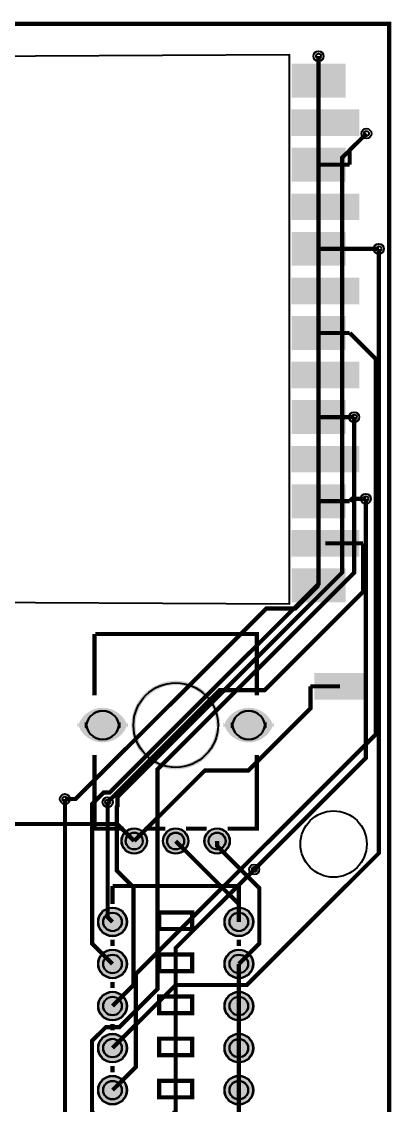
# Model space of a CAD drawing. Header units: millimetres. Extents: x -8 to 100, y -100 to 0.
# Drawn here: x 77.8 to 100.1, y -65.3 to 0.1 of the extents above; entities that cross this region are included whole.
import ezdxf

# ---------------------------------------------------------------- set-up
doc = ezdxf.new("R2010")
doc.units = ezdxf.units.MM
for name, color, linetype, true_color in [('BoardOutLine', 7, 'Continuous', 0xff00ff), ('BottomLayer', 7, 'Continuous', 0x0000ff), ('BottomSolderMaskLayer', 7, 'Continuous', 0xaa00ff), ('Document', 7, 'Continuous', 0xffffff), ('Hole', 7, 'Continuous', 0x222222), ('Multi-Layer', 7, 'Continuous', 0xc0c0c0), ('TopLayer', 7, 'Continuous', 0xff0000), ('TopPasteMaskLayer', 7, 'Continuous', 0x808080), ('TopSilkLayer', 7, 'Continuous', 0xffcc00), ('TopSolderMaskLayer', 7, 'Continuous', 0x800080)]:
    doc.layers.add(name, color=color, linetype=linetype, true_color=true_color)

msp = doc.modelspace()

# ---------------------------------------------------------------- hatches: boundary and pattern name
at = {"layer": 'BottomSolderMaskLayer'}
for points in [[(84.246, -42.195, -0.785398), (81.196, -42.195), (81.196, -42.499, -0.785398), (84.246, -42.499)], [(93.046, -42.195, -0.785398), (89.996, -42.195), (89.996, -42.499, -0.785398), (93.046, -42.499)], [(83.847, -49.347, 1), (85.397, -49.347, 1)], [(86.346, -49.347, 1), (87.896, -49.347, 1)], [(88.847, -49.347, 1), (90.397, -49.347, 1)], [(82.437, -54.229, 1), (84.187, -54.229, 1)], [(90.057, -54.229, 1), (91.808, -54.229, 1)], [(82.437, -56.769, 1), (84.187, -56.769, 1)], [(90.057, -56.769, 1), (91.808, -56.769, 1)], [(82.437, -59.309, 1), (84.188, -59.309, 1)], [(90.057, -59.309, 1), (91.808, -59.309, 1)], [(82.437, -61.849, 1), (84.188, -61.849, 1)], [(90.057, -61.849, 1), (91.808, -61.849, 1)], [(82.437, -64.389, 1), (84.188, -64.389, 1)], [(90.057, -64.389, 1), (91.808, -64.389, 1)]]:
    msp.add_hatch(color=256, dxfattribs=at).paths.add_polyline_path(points)
at = {"layer": 'Document'}
msp.add_hatch(color=256, dxfattribs=at).paths.add_polyline_path([(89.549, -42.347), (89.548, -42.277), (89.544, -42.206), (89.539, -42.136), (89.532, -42.066), (89.523, -41.996), (89.512, -41.926), (89.498, -41.857), (89.483, -41.788), (89.466, -41.72), (89.447, -41.652), (89.426, -41.585), (89.402, -41.518), (89.377, -41.452), (89.35, -41.387), (89.322, -41.323), (89.291, -41.26), (89.258, -41.197), (89.224, -41.136), (89.188, -41.075), (89.15, -41.016), (89.11, -40.957), (89.069, -40.9), (89.026, -40.844), (88.982, -40.79), (88.936, -40.736), (88.888, -40.684), (88.839, -40.634), (88.788, -40.585), (88.736, -40.537), (88.683, -40.491), (88.629, -40.447), (88.573, -40.404), (88.515, -40.362), (88.457, -40.323), (88.398, -40.285), (88.337, -40.249), (88.276, -40.214), (88.213, -40.182), (88.15, -40.151), (88.085, -40.122), (88.02, -40.095), (87.955, -40.07), (87.888, -40.047), (87.821, -40.026), (87.753, -40.007), (87.685, -39.989), (87.616, -39.974), (87.547, -39.961), (87.477, -39.95), (87.407, -39.94), (87.337, -39.933), (87.267, -39.928), (87.196, -39.925), (87.126, -39.924), (87.055, -39.925), (86.985, -39.928), (86.915, -39.933), (86.845, -39.94), (86.775, -39.95), (86.705, -39.961), (86.636, -39.974), (86.567, -39.989), (86.499, -40.006), (86.431, -40.026), (86.364, -40.047), (86.297, -40.07), (86.231, -40.095), (86.166, -40.122), (86.102, -40.151), (86.039, -40.182), (85.976, -40.214), (85.914, -40.248), (85.854, -40.284), (85.795, -40.322), (85.736, -40.362), (85.679, -40.403), (85.623, -40.446), (85.568, -40.491), (85.515, -40.537), (85.463, -40.584), (85.413, -40.633), (85.364, -40.684), (85.316, -40.736), (85.27, -40.789), (85.225, -40.844), (85.182, -40.9), (85.141, -40.957), (85.101, -41.015), (85.064, -41.074), (85.027, -41.135), (84.993, -41.196), (84.961, -41.259), (84.93, -41.322), (84.901, -41.387), (84.874, -41.452), (84.849, -41.518), (84.826, -41.584), (84.805, -41.651), (84.785, -41.719), (84.768, -41.788), (84.753, -41.856), (84.739, -41.926), (84.728, -41.995), (84.719, -42.065), (84.712, -42.135), (84.707, -42.205), (84.704, -42.276), (84.703, -42.346), (84.704, -42.417), (84.707, -42.487), (84.712, -42.557), (84.719, -42.627), (84.728, -42.697), (84.739, -42.767), (84.752, -42.836), (84.768, -42.905), (84.785, -42.973), (84.804, -43.041), (84.825, -43.108), (84.848, -43.175), (84.873, -43.241), (84.9, -43.306), (84.929, -43.37), (84.96, -43.434), (84.992, -43.496), (85.027, -43.558), (85.063, -43.618), (85.101, -43.678), (85.14, -43.736), (85.181, -43.793), (85.224, -43.849), (85.269, -43.904), (85.315, -43.957), (85.362, -44.009), (85.411, -44.06), (85.462, -44.109), (85.514, -44.156), (85.567, -44.202), (85.622, -44.247), (85.678, -44.29), (85.735, -44.331), (85.793, -44.371), (85.853, -44.409), (85.913, -44.445), (85.975, -44.479), (86.037, -44.512), (86.1, -44.543), (86.165, -44.571), (86.23, -44.598), (86.296, -44.624), (86.362, -44.647), (86.429, -44.668), (86.497, -44.687), (86.566, -44.704), (86.634, -44.72), (86.704, -44.733), (86.773, -44.744), (86.843, -44.754), (86.913, -44.761), (86.983, -44.766), (87.054, -44.769), (87.124, -44.77), (87.195, -44.769), (87.265, -44.766), (87.335, -44.761), (87.405, -44.754), (87.475, -44.745), (87.545, -44.733), (87.614, -44.72), (87.683, -44.705), (87.751, -44.688), (87.819, -44.669), (87.886, -44.648), (87.953, -44.624), (88.019, -44.599), (88.084, -44.572), (88.148, -44.544), (88.212, -44.513), (88.274, -44.48), (88.336, -44.446), (88.396, -44.41), (88.456, -44.372), (88.514, -44.333), (88.571, -44.291), (88.627, -44.249), (88.682, -44.204), (88.735, -44.158), (88.787, -44.111), (88.838, -44.061), (88.887, -44.011), (88.935, -43.959), (88.981, -43.906), (89.025, -43.851), (89.068, -43.795), (89.109, -43.738), (89.149, -43.68), (89.187, -43.62), (89.223, -43.56), (89.257, -43.498), (89.29, -43.436), (89.321, -43.373), (89.35, -43.308), (89.377, -43.243), (89.402, -43.177), (89.425, -43.111), (89.446, -43.044), (89.466, -42.976), (89.483, -42.907), (89.498, -42.839), (89.511, -42.769), (89.523, -42.7), (89.532, -42.63), (89.535, -42.614), (89.539, -42.599), (89.546, -42.584), (89.554, -42.571), (89.564, -42.558), (89.576, -42.547), (89.589, -42.537), (89.603, -42.529), (89.618, -42.523), (89.633, -42.519), (89.649, -42.517), (89.665, -42.517), (89.681, -42.519), (89.697, -42.523), (89.712, -42.528), (89.726, -42.536), (89.739, -42.545), (89.75, -42.556), (89.761, -42.569), (89.769, -42.582), (89.776, -42.597), (89.781, -42.612), (89.784, -42.628), (89.785, -42.644), (89.784, -42.66), (89.775, -42.733), (89.763, -42.806), (89.749, -42.879), (89.733, -42.951), (89.716, -43.023), (89.696, -43.095), (89.674, -43.165), (89.651, -43.235), (89.625, -43.305), (89.598, -43.374), (89.568, -43.442), (89.537, -43.509), (89.504, -43.575), (89.469, -43.64), (89.433, -43.705), (89.394, -43.768), (89.354, -43.83), (89.312, -43.891), (89.269, -43.951), (89.224, -44.01), (89.177, -44.067), (89.129, -44.123), (89.079, -44.178), (89.027, -44.231), (88.974, -44.283), (88.92, -44.333), (88.865, -44.382), (88.808, -44.429), (88.749, -44.475), (88.69, -44.519), (88.629, -44.562), (88.568, -44.602), (88.505, -44.641), (88.441, -44.679), (88.376, -44.714), (88.31, -44.748), (88.243, -44.78), (88.175, -44.81), (88.107, -44.838), (88.038, -44.864), (87.968, -44.888), (87.897, -44.91), (87.826, -44.931), (87.754, -44.949), (87.682, -44.965), (87.609, -44.98), (87.536, -44.992), (87.463, -45.003), (87.39, -45.011), (87.316, -45.017), (87.242, -45.021), (87.168, -45.024), (87.094, -45.024), (87.02, -45.022), (86.946, -45.018), (86.872, -45.012), (86.799, -45.004), (86.725, -44.994), (86.652, -44.982), (86.58, -44.968), (86.507, -44.952), (86.436, -44.934), (86.364, -44.913), (86.294, -44.891), (86.224, -44.867), (86.154, -44.842), (86.086, -44.814), (86.018, -44.784), (85.951, -44.753), (85.885, -44.719), (85.82, -44.684), (85.756, -44.647), (85.693, -44.608), (85.631, -44.568), (85.57, -44.526), (85.51, -44.482), (85.452, -44.436), (85.395, -44.389), (85.339, -44.34), (85.284, -44.29), (85.231, -44.239), (85.18, -44.186), (85.13, -44.131), (85.081, -44.075), (85.034, -44.018), (84.989, -43.96), (84.945, -43.9), (84.903, -43.839), (84.863, -43.777), (84.824, -43.714), (84.787, -43.65), (84.752, -43.585), (84.718, -43.518), (84.687, -43.451), (84.657, -43.384), (84.63, -43.315), (84.604, -43.246), (84.58, -43.176), (84.558, -43.105), (84.538, -43.034), (84.52, -42.962), (84.504, -42.89), (84.49, -42.817), (84.478, -42.744), (84.468, -42.67), (84.46, -42.597), (84.454, -42.523), (84.45, -42.449), (84.449, -42.375), (84.449, -42.301), (84.451, -42.227), (84.456, -42.153), (84.462, -42.08), (84.47, -42.006), (84.481, -41.933), (84.493, -41.86), (84.508, -41.787), (84.524, -41.715), (84.543, -41.643), (84.563, -41.572), (84.585, -41.502), (84.61, -41.432), (84.636, -41.363), (84.664, -41.294), (84.694, -41.226), (84.726, -41.16), (84.76, -41.094), (84.795, -41.029), (84.833, -40.965), (84.872, -40.902), (84.913, -40.84), (84.955, -40.78), (84.999, -40.72), (85.045, -40.662), (85.093, -40.605), (85.141, -40.55), (85.192, -40.496), (85.244, -40.443), (85.297, -40.392), (85.352, -40.342), (85.408, -40.293), (85.465, -40.247), (85.524, -40.202), (85.584, -40.158), (85.645, -40.116), (85.707, -40.076), (85.771, -40.038), (85.835, -40.001), (85.9, -39.967), (85.967, -39.934), (86.034, -39.903), (86.102, -39.873), (86.171, -39.846), (86.24, -39.821), (86.31, -39.797), (86.381, -39.775), (86.453, -39.756), (86.524, -39.738), (86.597, -39.723), (86.67, -39.709), (86.743, -39.697), (86.816, -39.688), (86.89, -39.68), (86.963, -39.675), (87.037, -39.671), (87.111, -39.67), (87.185, -39.671), (87.259, -39.673), (87.333, -39.678), (87.407, -39.685), (87.48, -39.694), (87.554, -39.704), (87.627, -39.717), (87.699, -39.732), (87.771, -39.749), (87.843, -39.768), (87.914, -39.789), (87.984, -39.811), (88.054, -39.836), (88.123, -39.863), (88.191, -39.891), (88.259, -39.922), (88.325, -39.954), (88.391, -39.988), (88.456, -40.024), (88.52, -40.062), (88.582, -40.101), (88.644, -40.142), (88.704, -40.185), (88.763, -40.229), (88.821, -40.275), (88.878, -40.323), (88.933, -40.372), (88.987, -40.423), (89.04, -40.475), (89.091, -40.529), (89.14, -40.584), (89.188, -40.64), (89.234, -40.698), (89.279, -40.757), (89.322, -40.817), (89.364, -40.878), (89.404, -40.941), (89.442, -41.004), (89.478, -41.069), (89.512, -41.134), (89.545, -41.201), (89.576, -41.268), (89.604, -41.336), (89.631, -41.405), (89.657, -41.475), (89.68, -41.545), (89.701, -41.616), (89.72, -41.688), (89.737, -41.76), (89.753, -41.832), (89.766, -41.905), (89.777, -41.978), (89.786, -42.051), (89.793, -42.125), (89.798, -42.199), (89.802, -42.273), (89.803, -42.347), (89.801, -42.364), (89.798, -42.38), (89.793, -42.396), (89.786, -42.41), (89.776, -42.424), (89.765, -42.437), (89.753, -42.448), (89.739, -42.457), (89.724, -42.464), (89.708, -42.47), (89.692, -42.473), (89.676, -42.474), (89.659, -42.473), (89.643, -42.47), (89.627, -42.464), (89.612, -42.457), (89.598, -42.448), (89.586, -42.437), (89.575, -42.424), (89.566, -42.41), (89.558, -42.396), (89.553, -42.38), (89.55, -42.364), (89.549, -42.347)])
at = {"layer": 'Multi-Layer'}
for points in [[(84.221, -42.197, -0.785398), (81.221, -42.197), (81.221, -42.497, -0.785398), (84.221, -42.497)], [(93.021, -42.197, -0.785398), (90.021, -42.197), (90.021, -42.497, -0.785398), (93.021, -42.497)], [(83.872, -49.347, 1), (85.372, -49.347, 1)], [(86.371, -49.347, 1), (87.871, -49.347, 1)], [(88.872, -49.347, 1), (90.372, -49.347, 1)], [(82.462, -54.229, 1), (84.162, -54.229, 1)], [(90.082, -54.229, 1), (91.782, -54.229, 1)], [(82.462, -56.769, 1), (84.162, -56.769, 1)], [(90.082, -56.769, 1), (91.782, -56.769, 1)], [(82.462, -59.309, 1), (84.162, -59.309, 1)], [(90.082, -59.309, 1), (91.782, -59.309, 1)], [(82.462, -61.849, 1), (84.162, -61.849, 1)], [(90.082, -61.849, 1), (91.782, -61.849, 1)], [(82.462, -64.389, 1), (84.162, -64.389, 1)], [(90.082, -64.389, 1), (91.782, -64.389, 1)]]:
    msp.add_hatch(color=256, dxfattribs=at).paths.add_polyline_path(points)
at = {"layer": 'TopLayer'}
for points in [[(94.139, -2.429), (97.339, -2.429), (97.339, -4.429), (94.139, -4.429)], [(94.139, -5.219), (98.139, -5.219), (98.139, -6.719), (94.139, -6.719)], [(94.139, -7.509), (97.339, -7.509), (97.339, -9.509), (94.139, -9.509)], [(94.139, -10.299), (98.139, -10.299), (98.139, -11.799), (94.139, -11.799)], [(94.139, -12.589), (97.339, -12.589), (97.339, -14.589), (94.139, -14.589)], [(94.139, -15.379), (98.139, -15.379), (98.139, -16.879), (94.139, -16.879)], [(94.139, -17.669), (97.339, -17.669), (97.339, -19.669), (94.139, -19.669)], [(94.139, -20.459), (98.139, -20.459), (98.139, -21.959), (94.139, -21.959)], [(94.139, -22.749), (97.339, -22.749), (97.339, -24.749), (94.139, -24.749)], [(94.139, -25.539), (98.139, -25.539), (98.139, -27.039), (94.139, -27.039)], [(94.139, -27.829), (97.339, -27.829), (97.339, -29.829), (94.139, -29.829)], [(94.139, -30.619), (98.139, -30.619), (98.139, -32.119), (94.139, -32.119)], [(94.139, -32.909), (97.339, -32.909), (97.339, -34.909), (94.139, -34.909)], [(95.528, -39.255), (98.528, -39.255), (98.528, -40.755), (95.528, -40.755)]]:
    msp.add_hatch(color=256, dxfattribs=at).paths.add_polyline_path(points)
at = {"layer": 'TopPasteMaskLayer'}
for points in [[(94.139, -2.429), (97.339, -2.429), (97.339, -4.429), (94.139, -4.429)], [(94.139, -5.219), (98.139, -5.219), (98.139, -6.719), (94.139, -6.719)], [(94.139, -7.509), (97.339, -7.509), (97.339, -9.509), (94.139, -9.509)], [(94.139, -10.299), (98.139, -10.299), (98.139, -11.799), (94.139, -11.799)], [(94.139, -12.589), (97.339, -12.589), (97.339, -14.589), (94.139, -14.589)], [(94.139, -15.379), (98.139, -15.379), (98.139, -16.879), (94.139, -16.879)], [(94.139, -17.669), (97.339, -17.669), (97.339, -19.669), (94.139, -19.669)], [(94.139, -20.459), (98.139, -20.459), (98.139, -21.959), (94.139, -21.959)], [(94.139, -22.749), (97.339, -22.749), (97.339, -24.749), (94.139, -24.749)], [(94.139, -25.539), (98.139, -25.539), (98.139, -27.039), (94.139, -27.039)], [(94.139, -27.829), (97.339, -27.829), (97.339, -29.829), (94.139, -29.829)], [(94.139, -30.619), (98.139, -30.619), (98.139, -32.119), (94.139, -32.119)], [(94.139, -32.909), (97.339, -32.909), (97.339, -34.909), (94.139, -34.909)], [(95.528, -39.255), (98.528, -39.255), (98.528, -40.755), (95.528, -40.755)]]:
    msp.add_hatch(color=256, dxfattribs=at).paths.add_polyline_path(points)
at = {"layer": 'TopSolderMaskLayer'}
for points in [[(94.114, -2.404), (97.365, -2.404), (97.365, -4.454), (94.114, -4.454)], [(94.088, -5.168), (98.19, -5.168), (98.19, -6.77), (94.088, -6.77)], [(94.114, -7.484), (97.365, -7.484), (97.365, -9.534), (94.114, -9.534)], [(94.088, -10.248), (98.19, -10.248), (98.19, -11.85), (94.088, -11.85)], [(94.114, -12.564), (97.365, -12.564), (97.365, -14.614), (94.114, -14.614)], [(94.088, -15.328), (98.19, -15.328), (98.19, -16.93), (94.088, -16.93)], [(94.114, -17.644), (97.365, -17.644), (97.365, -19.694), (94.114, -19.694)], [(94.088, -20.408), (98.19, -20.408), (98.19, -22.01), (94.088, -22.01)], [(94.114, -22.724), (97.365, -22.724), (97.365, -24.774), (94.114, -24.774)], [(94.088, -25.488), (98.19, -25.488), (98.19, -27.09), (94.088, -27.09)], [(94.114, -27.804), (97.365, -27.804), (97.365, -29.854), (94.114, -29.854)], [(94.088, -30.568), (98.19, -30.568), (98.19, -32.17), (94.088, -32.17)], [(94.114, -32.884), (97.365, -32.884), (97.365, -34.934), (94.114, -34.934)], [(95.477, -39.204), (98.579, -39.204), (98.579, -40.806), (95.477, -40.806)], [(84.246, -42.195, -0.785398), (81.196, -42.195), (81.196, -42.499, -0.785398), (84.246, -42.499)], [(93.046, -42.195, -0.785398), (89.996, -42.195), (89.996, -42.499, -0.785398), (93.046, -42.499)], [(83.847, -49.347, 1), (85.397, -49.347, 1)], [(86.346, -49.347, 1), (87.896, -49.347, 1)], [(88.847, -49.347, 1), (90.397, -49.347, 1)], [(82.437, -54.229, 1), (84.187, -54.229, 1)], [(90.057, -54.229, 1), (91.808, -54.229, 1)], [(82.437, -56.769, 1), (84.187, -56.769, 1)], [(90.057, -56.769, 1), (91.808, -56.769, 1)], [(82.437, -59.309, 1), (84.188, -59.309, 1)], [(90.057, -59.309, 1), (91.808, -59.309, 1)], [(82.437, -61.849, 1), (84.188, -61.849, 1)], [(90.057, -61.849, 1), (91.808, -61.849, 1)], [(82.437, -64.389, 1), (84.188, -64.389, 1)], [(90.057, -64.389, 1), (91.808, -64.389, 1)]]:
    msp.add_hatch(color=256, dxfattribs=at).paths.add_polyline_path(points)

# ---------------------------------------------------------------- linework, layer by layer
at = {"layer": 'BoardOutLine', "const_width": 0.254}
msp.add_lwpolyline([(0, 0), (100, 0), (100, -100), (0, -100), (0, 0)], close=True, dxfattribs=at)
at = {"layer": 'BottomLayer', "const_width": 0.254}
for points in [[(95.739, -1.952), (95.739, -33.816), (83.145, -46.411), (82.78, -46.411), (82.081, -47.11), (82.081, -55.538), (83.312, -56.769)], [(83.312, -59.309), (84.578, -58.043), (84.578, -52.14), (83.575, -51.137), (83.575, -47.272), (83.608, -47.239), (83.608, -46.688), (97.162, -33.134), (97.162, -8.094), (98.625, -6.631)], [(83.312, -61.849), (87.122, -58.039), (91.416, -58.039), (99.379, -50.075), (99.379, -13.589)], [(83.312, -66.929), (82.078, -65.695), (82.078, -61.415), (82.914, -60.579), (83.733, -60.579), (86.029, -58.283), (86.029, -45.007), (97.89, -33.146), (97.89, -23.749)], [(98.595, -28.679), (98.595, -44.329), (91.862, -51.062)], [(80.444, -46.81), (80.444, -69.141), (83.312, -72.009)], [(83.022, -46.996), (83.022, -53.94), (83.312, -54.229)], [(87.122, -49.347), (90.932, -53.157), (90.932, -54.229)], [(89.622, -49.347), (89.622, -49.65), (92.165, -52.194), (92.165, -55.536), (90.932, -56.769)], [(90.932, -61.849), (90.932, -59.309)], [(90.932, -64.389), (90.932, -61.849)], [(90.932, -66.929), (90.932, -64.389)]]:
    msp.add_lwpolyline(points, dxfattribs=at)
at = {"layer": 'BottomSolderMaskLayer'}
for points in [[(81.705, -42.195), (81.705, -42.499)], [(83.738, -42.195), (83.738, -42.499)], [(90.505, -42.195), (90.505, -42.499)], [(92.538, -42.195), (92.538, -42.499)]]:
    msp.add_lwpolyline(points, close=True, dxfattribs=at)
for centre, radius in [((84.622, -49.347), 0.775), ((84.621, -49.347), 0.517), ((87.121, -49.347), 0.775), ((87.121, -49.347), 0.517), ((89.622, -49.347), 0.775), ((89.621, -49.347), 0.517), ((83.312, -54.229), 0.875), ((90.932, -54.229), 0.875), ((83.312, -54.229), 0.566), ((90.932, -54.229), 0.566), ((83.312, -56.769), 0.875), ((83.312, -56.769), 0.566), ((90.932, -56.769), 0.875), ((90.932, -56.769), 0.566), ((83.312, -59.309), 0.875), ((83.312, -59.309), 0.566), ((90.932, -59.309), 0.875), ((90.932, -59.309), 0.566), ((83.312, -61.849), 0.875), ((83.312, -61.849), 0.566), ((90.932, -61.849), 0.875), ((90.932, -61.849), 0.566), ((83.312, -64.389), 0.875), ((83.312, -64.389), 0.566), ((90.932, -64.389), 0.875), ((90.932, -64.389), 0.566)]:
    msp.add_circle(centre, radius, dxfattribs=at)
for centre, start, end in [((82.721, -42.499), 0, 180), ((91.521, -42.499), 0, 180), ((82.721, -42.195), 180, 0), ((91.521, -42.195), 180, 0)]:
    msp.add_arc(centre, 1.017, start, end, dxfattribs=at)
at = {"layer": 'Hole'}
for centre in [(95.739, -1.952), (98.625, -6.631), (99.379, -13.589), (97.89, -23.749), (98.595, -28.679), (80.444, -46.81), (83.022, -46.996), (91.862, -51.062)]:
    msp.add_circle(centre, 0.153, dxfattribs=at)
at = {"layer": 'Multi-Layer'}
for points in [[(70.993, -2.002), (70.993, -34.895), (93.98, -35.022), (93.98, -1.875)], [(81.721, -42.197), (81.721, -42.497)], [(83.721, -42.197), (83.721, -42.497)], [(90.521, -42.197), (90.521, -42.497)], [(92.521, -42.197), (92.521, -42.497)]]:
    msp.add_lwpolyline(points, close=True, dxfattribs=at)
for centre, radius in [((95.739, -1.952), 0.305), ((98.625, -6.631), 0.305), ((99.379, -13.589), 0.305), ((97.89, -23.749), 0.305), ((98.595, -28.679), 0.305), ((80.444, -46.81), 0.305), ((83.022, -46.996), 0.305), ((96.647, -49.53), 2), ((84.622, -49.347), 0.75), ((84.621, -49.347), 0.5), ((87.121, -49.347), 0.75), ((87.121, -49.347), 0.5), ((89.622, -49.347), 0.75), ((89.621, -49.347), 0.5), ((91.862, -51.062), 0.305), ((83.312, -54.229), 0.85), ((90.932, -54.229), 0.85), ((83.312, -54.229), 0.55), ((90.932, -54.229), 0.55), ((83.312, -56.769), 0.85), ((83.312, -56.769), 0.55), ((90.932, -56.769), 0.85), ((90.932, -56.769), 0.55), ((83.312, -59.309), 0.85), ((83.312, -59.309), 0.55), ((90.932, -59.309), 0.85), ((90.932, -59.309), 0.55), ((83.312, -61.849), 0.85), ((83.312, -61.849), 0.55), ((90.932, -61.849), 0.85), ((90.932, -61.849), 0.55), ((83.312, -64.389), 0.85), ((83.312, -64.389), 0.55), ((90.932, -64.389), 0.85), ((90.932, -64.389), 0.55)]:
    msp.add_circle(centre, radius, dxfattribs=at)
for centre, start, end in [((82.721, -42.497), 0, 180), ((91.521, -42.497), 0, 180), ((82.721, -42.197), 180, 0), ((91.521, -42.197), 180, 0)]:
    msp.add_arc(centre, 1, start, end, dxfattribs=at)
at = {"layer": 'TopLayer', "const_width": 0.254}
for points in [[(95.739, -3.429), (95.739, -1.952)], [(97.618, -8.509), (97.618, -7.637), (98.625, -6.631)], [(95.739, -8.509), (97.618, -8.509)], [(95.739, -13.589), (97.618, -13.589)], [(97.618, -13.589), (99.379, -13.589)], [(97.618, -18.669), (99.181, -20.231), (99.181, -42.915), (84.722, -57.374), (84.722, -62.98), (83.312, -64.389)], [(95.739, -18.669), (97.618, -18.669)], [(95.739, -23.749), (97.618, -23.749)], [(97.618, -23.749), (97.89, -23.749)], [(95.739, -28.829), (97.618, -28.829)], [(97.618, -28.829), (97.768, -28.679), (98.595, -28.679)], [(98.418, -31.369), (98.418, -34.308), (92.487, -40.24), (89.779, -40.24), (83.022, -46.996)], [(96.139, -31.369), (98.418, -31.369)], [(95.739, -33.909), (94.346, -35.303), (92.59, -35.303), (81.083, -46.81), (80.444, -46.81)], [(95.249, -40.005), (95.249, -41.339), (91.506, -45.082), (88.887, -45.082), (84.622, -49.347)], [(97.028, -40.005), (95.249, -40.005)], [(69.382, -49.347), (70.413, -48.316), (83.591, -48.316), (84.622, -49.347)], [(91.862, -51.062), (87.123, -55.802), (87.123, -65.659), (83.312, -69.469)], [(90.932, -59.309), (90.932, -56.769)]]:
    msp.add_lwpolyline(points, dxfattribs=at)
at = {"layer": 'TopSilkLayer', "const_width": 0.254}
for points in [[(82.221, -36.847), (82.221, -40.54)], [(92.021, -40.54), (92.021, -36.847), (82.271, -36.847)], [(82.221, -44.154), (82.221, -48.597), (83.99, -48.597)], [(90.253, -48.597), (92.021, -48.597), (92.021, -44.154)], [(85.253, -48.597), (86.49, -48.597)], [(87.753, -48.597), (88.99, -48.597)], [(90.932, -52.059), (83.312, -52.059)], [(83.312, -52.059), (83.312, -53.148)], [(90.932, -53.148), (90.932, -52.059)], [(83.312, -55.31), (83.312, -55.688)], [(90.932, -55.688), (90.932, -55.31)], [(83.312, -57.85), (83.312, -58.228)], [(90.932, -58.228), (90.932, -57.85)], [(83.312, -60.39), (83.312, -60.768)], [(90.932, -60.768), (90.932, -60.391)], [(83.312, -62.93), (83.312, -63.308)], [(90.932, -63.308), (90.932, -62.931)]]:
    msp.add_lwpolyline(points, dxfattribs=at)
for points in [[(88.122, -53.659), (88.122, -54.659), (86.122, -54.659), (86.122, -53.659), (88.122, -53.659)], [(88.122, -56.199), (88.122, -57.199), (86.122, -57.199), (86.122, -56.199), (88.122, -56.199)], [(88.122, -58.739), (88.122, -59.739), (86.122, -59.739), (86.122, -58.739), (88.122, -58.739)], [(88.122, -61.279), (88.122, -62.279), (86.122, -62.279), (86.122, -61.279), (88.122, -61.279)], [(88.122, -63.819), (88.122, -64.819), (86.122, -64.819), (86.122, -63.819), (88.122, -63.819)]]:
    msp.add_lwpolyline(points, close=True, dxfattribs=at)
at = {"layer": 'TopSilkLayer'}
msp.add_circle((87.125, -42.347), 2.55, dxfattribs=at)
at = {"layer": 'TopSolderMaskLayer'}
for points in [[(81.705, -42.195), (81.705, -42.499)], [(83.738, -42.195), (83.738, -42.499)], [(90.505, -42.195), (90.505, -42.499)], [(92.538, -42.195), (92.538, -42.499)]]:
    msp.add_lwpolyline(points, close=True, dxfattribs=at)
for centre, radius in [((84.622, -49.347), 0.775), ((84.621, -49.347), 0.517), ((87.121, -49.347), 0.775), ((87.121, -49.347), 0.517), ((89.622, -49.347), 0.775), ((89.621, -49.347), 0.517), ((83.312, -54.229), 0.875), ((90.932, -54.229), 0.875), ((83.312, -54.229), 0.566), ((90.932, -54.229), 0.566), ((83.312, -56.769), 0.875), ((83.312, -56.769), 0.566), ((90.932, -56.769), 0.875), ((90.932, -56.769), 0.566), ((83.312, -59.309), 0.875), ((83.312, -59.309), 0.566), ((90.932, -59.309), 0.875), ((90.932, -59.309), 0.566), ((83.312, -61.849), 0.875), ((83.312, -61.849), 0.566), ((90.932, -61.849), 0.875), ((90.932, -61.849), 0.566), ((83.312, -64.389), 0.875), ((83.312, -64.389), 0.566), ((90.932, -64.389), 0.875), ((90.932, -64.389), 0.566)]:
    msp.add_circle(centre, radius, dxfattribs=at)
for centre, start, end in [((82.721, -42.499), 0, 180), ((91.521, -42.499), 0, 180), ((82.721, -42.195), 180, 0), ((91.521, -42.195), 180, 0)]:
    msp.add_arc(centre, 1.017, start, end, dxfattribs=at)

doc.saveas('drawing.dxf')
